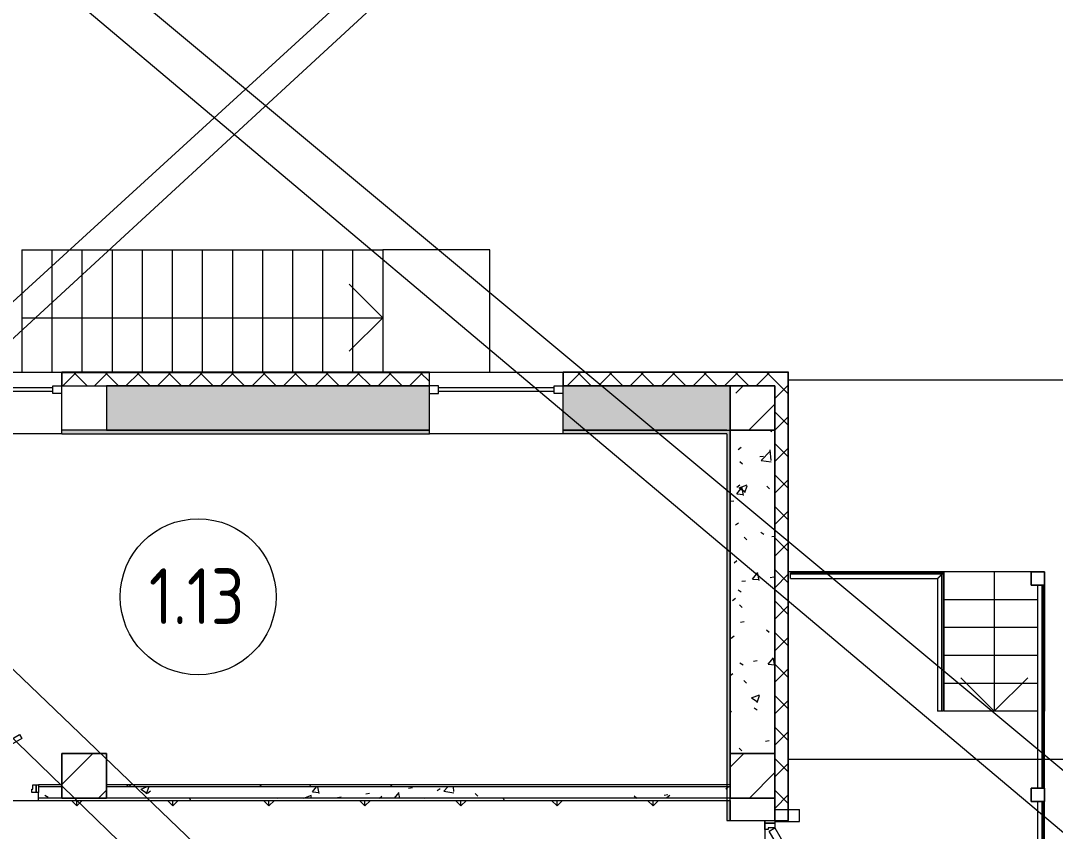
# Model space of a CAD drawing. Header units: millimetres. Extents: x -500089 to 1469082, y -290736 to 166440.
# Drawn here: x 1236384 to 1245671, y -16268 to -8995 of the extents above; entities that cross this region are included whole.
import ezdxf

# ---------------------------------------------------------------- set-up
doc = ezdxf.new("R2010")
doc.units = ezdxf.units.MM
doc.linetypes.add('ASVP_Штриховая_ш3 п1_5', pattern=[4.5, 3, -1.5])
for name, color, linetype, lineweight in [('Витраж', 7, 'Continuous', 0), ('Двери', 7, 'Continuous', 0), ('Лестницы', 7, 'Continuous', 0), ('Линии', 7, 'Continuous', 0), ('Марки помещений', 7, 'Continuous', 0), ('Несущие колонны', 7, 'Continuous', 0), ('Ограждение', 7, 'Continuous', 0), ('Панели витража', 7, 'Continuous', 0), ('Перекрытие', 7, 'Continuous', 0), ('Стены внутренние', 7, 'Continuous', 0), ('Стены несущие', 7, 'Continuous', 0), ('Стены отделка', 7, 'Continuous', 0), ('Стены штриховка', 7, 'Continuous', 0), ('Стрелки вверх', 7, 'Continuous', 0), ('экспертиза ДУ пояснения', 6, 'Continuous', 0), ('экспертиза условные обозначения', 1, 'Continuous', 0)]:
    doc.layers.add(name, color=color, linetype=linetype, lineweight=lineweight)
doc.styles.add('GOST Common_1', font='', dxfattribs={"width": 0.9, "height": 700})
doc.styles.get('GOST Common_1').set_extended_font_data('GOST Common')
pattern_1 = [(50, (0, 0), (728.7365, -63.7558), [76.2, -838.2]), (355, (0, 0), (-140.9716, 764.2276), [60.96, -670.56]), (100.451, (60.7, -5.3), (587.77, 700.4668), [64.76, -712.36]), (46.184, (0, 203.2), (1084.316, -168.171), [114.3, -1257.3]), (96.636, (90.4, 189.2), (949.61, 989.71), [97.14, -1068.54]), (351.184, (0, 203.2), (949.6206, 989.701), [91.44, -1005.84]), (21, (101.6, 152.4), (606.4579, -409.0606), [76.2, -838.2]), (326, (101.6, 152.4), (247.2083, 736.753), [60.96, -670.56]), (71.451, (152.14, 118.3), (853.6683, 327.6855), [64.76, -712.36]), (37.5, (0, 0), (12.3547, 338.2201), [33.528, -628.904, 33.528, -647.192, -673.1]), (37.5, (0, 0), (12.3547, 338.2201), [-1343.152, 33.528, -639.572]), (7.5, (0, 0), (267.2789, 400.7221), [33.528, -354.584, 33.528, -613.664, -256.54]), (7.5, (0, 0), (267.2789, 400.7221), [-1035.304, 33.528, -223.012]), (327.5, (-226.57, 0), (542.36333, -22.91534), [33.528, -220.472, 33.528, -758.952, -1051.56]), (327.5, (-226.57, 0), (542.36333, -22.91534), [-1046.48, 33.528, -1018.032]), (317.5, (-328.17, 0), (592.517, 101.7071), [33.528, -296.672, 33.528, -492.76, -746.76]), (317.5, (-328.17, 0), (592.517, 101.7071), [-856.488, 33.528, -713.232])]
pattern_2 = [(0, (0, 0), (406.4, 101.6), [6.706, -298.094, 6.706, -298.094, -1625.6]), (0, (0, 0), (406.4, 101.6), [-609.6, 6.706, -602.894, 6.706, -298.094, -711.2]), (0, (0, 0), (406.4, 101.6), [-1524, 6.706, -196.494, 6.706, -501.294]), (120, (152.4, 50.8), (-291.18818, 301.152724), [6.706, -298.094, 6.706, -298.094, -1625.6]), (120, (152.4, 50.8), (-291.18818, 301.152724), [-609.6, 6.706, -602.894, 6.706, -298.094, -711.2]), (120, (152.4, 50.8), (-291.18818, 301.152724), [-1524, 6.706, -196.494, 6.706, -501.294]), (240, (203.2, 254), (-115.21182, -402.752724), [6.706, -298.094, 6.706, -298.094, -1625.6]), (240, (203.2, 254), (-115.21182, -402.752724), [-609.6, 6.706, -602.894, 6.706, -298.094, -711.2]), (240, (203.2, 254), (-115.21182, -402.752724), [-1524, 6.706, -196.494, 6.706, -501.294])]
pattern_3 = [(45, (0, 0), (-141.42136, 141.42136), []), (135, (0, 0), (-141.42136, -141.42136), [])]
pattern_4 = [(0, (0, 0), (812.8, 203.2), [67.056, -542.544, 67.056, -542.544, -3251.2]), (0, (0, 0), (812.8, 203.2), [-1219.2, 67.056, -1152.144, 67.056, -542.544, -1422.4]), (0, (0, 0), (812.8, 203.2), [-3048, 67.056, -339.344, 67.056, -948.944]), (120, (304.8, 101.6), (-582.37636, 602.30545), [67.056, -542.544, 67.056, -542.544, -3251.2]), (120, (304.8, 101.6), (-582.37636, 602.30545), [-1219.2, 67.056, -1152.144, 67.056, -542.544, -1422.4]), (120, (304.8, 101.6), (-582.37636, 602.30545), [-3048, 67.056, -339.344, 67.056, -948.944]), (240, (406.4, 508), (-230.42364, -805.50545), [67.056, -542.544, 67.056, -542.544, -3251.2]), (240, (406.4, 508), (-230.42364, -805.50545), [-1219.2, 67.056, -1152.144, 67.056, -542.544, -1422.4]), (240, (406.4, 508), (-230.42364, -805.50545), [-3048, 67.056, -339.344, 67.056, -948.944])]

# ---------------------------------------------------------------- blocks, each defined once
blk = doc.blocks.new('ASVP_ДверьСтальная_2 полотна - Внутренняя 1070х2000h_полотна_ Г Л-2730798-З Этаж 01')
at = {"layer": 'Двери', "lineweight": 18}
for p, q in [((-157.8, 600), (-187.8, 548)), ((535, 200), (-157.8, 600)), ((-187.8, 548), (505, 148)), ((-535, 200), (-301.2, 335)), ((-271.2, 283), (-505, 148)), ((-301.2, 335), (-271.2, 283)), ((-600, 200), (-575, 200)), ((-600, 110), (-600, 200)), ((-575, 200), (-535, 200)), ((-575, 110), (-575, 200)), ((-575, 200), (-575, 110)), ((-505, 148), (-535, 200)), ((-535, 200), (-535, 140)), ((505, 148), (535, 200)), ((575, 200), (535, 200)), ((535, 200), (535, 140)), ((575, 110), (575, 200)), ((600, 200), (575, 200)), ((575, 200), (575, 110)), ((600, 110), (600, 200)), ((-575, 110), (-600, 110)), ((-519, 110), (-575, 110)), ((-535, 140), (-519, 140)), ((-519, 140), (-519, 110)), ((535, 140), (519, 140)), ((519, 140), (519, 110)), ((519, 110), (575, 110)), ((575, 110), (600, 110))]:
    blk.add_line(p, q, dxfattribs=at)
blk = doc.blocks.new('ADSK_КолоннаЖБ_Прямоугольная - 400x400 мм-V197-З Этаж 01')
at = {"layer": 'Несущие колонны'}
h = blk.add_hatch(dxfattribs=at)
h.set_pattern_fill('FP_205', color=256, style=0, pattern_type=2)
h.set_pattern_definition([(45, (-81000, -61100), (-449.013, 449.013), []), (45, (-80551, -61100), (-449.013, 449.013), [793.75, -158.75, 6.706, -152.044])])
h.paths.add_polyline_path([(200, -200), (200, 200), (-200, 200), (-200, -200), (-165.1, -200)], flags=0)
at = {"layer": 'Несущие колонны', "lineweight": 18}
for p, q in [((-200, -200), (-200, 200)), ((-200, 200), (200, 200)), ((200, 200), (-200, 200)), ((-200, 200), (-200, -200)), ((200, 200), (200, -200)), ((200, -200), (200, 200)), ((200, -200), (-200, -200)), ((-200, -200), (200, -200))]:
    blk.add_line(p, q, dxfattribs=at)
blk = doc.blocks.new('ADSK_КолоннаЖБ_Прямоугольная - 400x400 мм-V198-З Этаж 01')
at = {"layer": 'Несущие колонны', "lineweight": 18}
for p, q in [((-200, 200), (200, 200)), ((-200, -200), (-200, 200)), ((200, 200), (200, -200)), ((200, -200), (-200, -200))]:
    blk.add_line(p, q, dxfattribs=at)
blk = doc.blocks.new('ADSK_КолоннаЖБ_Прямоугольная - 400x400 мм-V199-З Этаж 01')
at = {"layer": 'Несущие колонны'}
h = blk.add_hatch(dxfattribs=at)
h.set_pattern_fill('FP_206', color=256, style=0, pattern_type=2)
h.set_pattern_definition([(45, (-75000, -57800), (-449.013, 449.013), []), (45, (-74551, -57800), (-449.013, 449.013), [793.75, -158.75, 6.706, -152.044])])
h.paths.add_polyline_path([(-200, -200), (200, -200), (200, 200), (-200, 200), (-200, 25)], flags=0)
at = {"layer": 'Несущие колонны', "lineweight": 18}
for p, q in [((-200, -200), (-200, 200)), ((-200, 200), (200, 200)), ((200, 200), (-200, 200)), ((-200, 200), (-200, -200)), ((200, 200), (200, -200)), ((200, -200), (200, 200)), ((200, -200), (-200, -200)), ((-200, -200), (200, -200))]:
    blk.add_line(p, q, dxfattribs=at)
blk = doc.blocks.new('ADSK_КолоннаЖБ_Прямоугольная - 400x400 мм-V200-З Этаж 01')
at = {"layer": 'Несущие колонны'}
h = blk.add_hatch(dxfattribs=at)
h.set_pattern_fill('FP_207', color=256, style=0, pattern_type=2)
h.set_pattern_definition([(45, (-81000, -57800), (-449.013, 449.013), []), (45, (-80551, -57800), (-449.013, 449.013), [793.75, -158.75, 6.706, -152.044])])
h.paths.add_polyline_path([(-200, -200), (200, -200), (200, 200), (-200, 200), (-200, 3.8)], flags=0)
at = {"layer": 'Несущие колонны', "lineweight": 18}
for p, q in [((-200, -200), (-200, 200)), ((-200, 200), (200, 200)), ((200, 200), (-200, 200)), ((-200, 200), (-200, -200)), ((200, 200), (200, -200)), ((200, -200), (200, 200)), ((200, -200), (-200, -200)), ((-200, -200), (200, -200))]:
    blk.add_line(p, q, dxfattribs=at)
blk = doc.blocks.new('Ограждение - Ограждение-2618082-З Этаж 01')
at = {"layer": 'Ограждение'}
for p, q in [((77012.5, 9022.5), (75640, 9022.5)), ((75640, 9009.7), (75640, 9022.5)), ((77000, 9010), (75640, 9010)), ((75640, 8970), (75640, 9010)), ((77000, 7780), (77000, 9010)), ((77012.5, 7780), (77012.5, 9022.5)), ((75640, 8970), (76960, 8970)), ((76960, 8970), (76960, 7780)), ((77000, 7780), (76960, 7780)), ((77012.5, 7780), (76999.7, 7780))]:
    blk.add_line(p, q, dxfattribs=at)
for points, knots in [([(76960, 8970), (76960, 8970), (76960.3, 8970.3), (76961.5, 8971.5), (76962.6, 8972.6), (76963.8, 8973.8), (76965, 8975), (76966.1, 8976.1), (76967.8, 8977.8), (76969.6, 8979.6), (76971.1, 8981.1), (76972.3, 8982.3), (76973.6, 8983.6), (76974.8, 8984.8), (76976.1, 8986.1), (76977.4, 8987.4), (76978.7, 8988.7), (76980, 8990), (76981.3, 8991.3), (76982.6, 8992.6), (76983.9, 8993.9), (76985.2, 8995.2), (76986.4, 8996.4), (76987.7, 8997.7), (76988.9, 8998.9), (76990, 9000), (76991.1, 9001.1), (76992.5, 9002.5), (76993.9, 9003.9), (76995, 9005), (76996.2, 9006.2), (76997.4, 9007.4), (76998.5, 9008.5), (76999.7, 9009.7), (77000, 9010), (77000, 9010)], [0, 0, 0, 0, 0.083333, 0.125, 0.166667, 0.208333, 0.229167, 0.25, 0.291667, 0.333333, 0.354167, 0.375, 0.395833, 0.416667, 0.4375, 0.458333, 0.479167, 0.5, 0.520833, 0.541667, 0.5625, 0.583333, 0.604167, 0.625, 0.645833, 0.666667, 0.6875, 0.708333, 0.75, 0.770833, 0.791667, 0.833333, 0.875, 0.916667, 1, 1, 1, 1]), ([(76999.7, 9009.7), (76999.9, 9009.9), (77000.4, 9010.4), (77001.1, 9011.1), (77001.7, 9011.7), (77002.1, 9012.1), (77002.6, 9012.6), (77003.1, 9013.1), (77003.5, 9013.5), (77004, 9014), (77004.5, 9014.5), (77005, 9015), (77005.5, 9015.5), (77006, 9016), (77006.5, 9016.5), (77006.9, 9016.9), (77007.4, 9017.4), (77007.9, 9017.9), (77008.3, 9018.3), (77008.8, 9018.8), (77009.2, 9019.2), (77009.7, 9019.7), (77010.2, 9020.2), (77010.6, 9020.6), (77011.1, 9021.1), (77011.5, 9021.5), (77011.9, 9021.9), (77012.4, 9022.4), (77012.5, 9022.5), (77012.5, 9022.5)], [0.25, 0.25, 0.25, 0.25, 0.2916667, 0.3333333, 0.3541667, 0.375, 0.3958333, 0.4166667, 0.4375, 0.4583333, 0.4791667, 0.5, 0.5208333, 0.5416667, 0.5625, 0.5833333, 0.6041667, 0.625, 0.6458333, 0.6666667, 0.6875, 0.7083333, 0.75, 0.7708333, 0.7916667, 0.8333333, 0.875, 0.9166667, 1, 1, 1, 1])]:
    blk.add_open_spline(points, degree=3, knots=knots, dxfattribs=at)
blk = doc.blocks.new('Ограждение - Ограждение-2618354-З Этаж 01')
at = {"layer": 'Ограждение'}
for p, q in [((77860, 7780), (77860, 8910)), ((77900, 7780), (77900, 8910)), ((77912.5, 7780), (77912.5, 8910)), ((77860, 7090), (77860, 7780)), ((77900, 7090), (77900, 7780)), ((77912.5, 7090), (77912.5, 7780)), ((77860, 5150), (77860, 6970)), ((77900, 5150), (77900, 6970)), ((77912.5, 5150), (77912.5, 6970))]:
    blk.add_line(p, q, dxfattribs=at)
blk = doc.blocks.new('Системная панель - ASVP_Cтеклопакет Двухкамерный_36 мм-2673981-З Этаж 01')
at = {"layer": 'Панели витража', "lineweight": 18}
for p, q in [((-520, 18), (520, 18)), ((-520, -18), (-520, 18)), ((520, -18), (520, 18)), ((520, -18), (-520, -18))]:
    blk.add_line(p, q, dxfattribs=at)
blk = doc.blocks.new('Прямоугольный импост - 80х70 мм Белый-V238-З Этаж 01')
at = {"layer": 'Витраж', "lineweight": 18}
for p, q in [((0, 35), (-80, 35)), ((-80, 35), (-80, -35)), ((0, 35), (0, -35)), ((-80, -35), (0, -35))]:
    blk.add_line(p, q, dxfattribs=at)
blk = doc.blocks.new('Системная панель - ASVP_Cтеклопакет Двухкамерный_36 мм-2675283-З Этаж 01')
at = {"layer": 'Панели витража', "lineweight": 18}
for p, q in [((-520, 18), (520, 18)), ((-520, -18), (-520, 18)), ((520, -18), (520, 18)), ((520, -18), (-520, -18))]:
    blk.add_line(p, q, dxfattribs=at)
blk = doc.blocks.new('Прямоугольный импост - 80х70 мм Белый-2744752-З Этаж 01')
at = {"layer": 'Витраж', "lineweight": 18}
for p, q in [((0, 35), (-80, 35)), ((-80, 35), (-80, -35)), ((0, 35), (0, -35)), ((-80, -35), (0, -35))]:
    blk.add_line(p, q, dxfattribs=at)
blk = doc.blocks.new('Прямоугольный импост - 80х70 мм Белый-2744769-З Этаж 01')
at = {"layer": 'Витраж', "lineweight": 18}
for p, q in [((0, 35), (-80, 35)), ((-80, 35), (-80, -35)), ((0, 35), (0, -35)), ((-80, -35), (0, -35))]:
    blk.add_line(p, q, dxfattribs=at)
blk = doc.blocks.new('ADSK_КолоннаЖБ_Прямоугольная - 120x120 мм-2689338-З Этаж 01')
at = {"layer": 'Несущие колонны', "lineweight": 18}
for p, q in [((-60, -60), (-60, 60)), ((-60, 60), (60, 60)), ((60, 60), (-60, 60)), ((-60, 60), (-60, -60)), ((60, 60), (60, -60)), ((60, -60), (60, 60)), ((60, -60), (-60, -60)), ((-60, -60), (60, -60))]:
    blk.add_line(p, q, dxfattribs=at)
blk = doc.blocks.new('ADSK_КолоннаЖБ_Прямоугольная - 120x120 мм-2689317-З Этаж 01')
at = {"layer": 'Несущие колонны', "lineweight": 18}
for p, q in [((-60, -60), (-60, 60)), ((-60, 60), (60, 60)), ((60, 60), (-60, 60)), ((-60, 60), (-60, -60)), ((60, 60), (60, -60)), ((60, -60), (60, 60)), ((60, -60), (-60, -60)), ((-60, -60), (60, -60))]:
    blk.add_line(p, q, dxfattribs=at)
blk = doc.blocks.new('Прямоугольный импост - 1х120 мм _наружный откос_ Белый-V251-З Этаж 01')
at = {"layer": 'Витраж'}
for p, q in [((128201, 61300), (128201, 61420)), ((129399, 61420), (128201, 61420)), ((129399, 61420), (129399, 61300))]:
    blk.add_line(p, q, dxfattribs=at)
blk = doc.blocks.new('Прямоугольный импост - 1х120 мм _наружный откос_ Красный-2750994-З Этаж 01')
at = {"layer": 'Витраж', "lineweight": 18}
for p, q in [((0, 0), (-1, 0)), ((-1, 0), (-1, -120)), ((0, 0), (0, -120)), ((-1, -120), (0, -120))]:
    blk.add_line(p, q, dxfattribs=at)
blk = doc.blocks.new('ASVP_ДверьДеревянная_1 полотно - Входная_внутр_ 900х2000h_полотно_ Г Пр-2761213-З Этаж 01')
at = {"layer": 'Двери', "lineweight": 18}
for p, q in [((-450, 70), (329.4, 520)), ((349.4, 485.4), (-430, 35.4)), ((329.4, 520), (349.4, 485.4)), ((-500, 70), (-480, 70)), ((-500, 0), (-500, 70)), ((-480, 0), (-500, 0)), ((-480, 70), (-450, 70)), ((-480, 0), (-480, 70)), ((-480, 70), (-480, 0)), ((-440, 0), (-480, 0)), ((-430, 35.4), (-450, 70)), ((-450, 70), (-450, 30)), ((-450, 30), (-440, 30)), ((-440, 30), (-440, 0)), ((440, 30), (450, 30)), ((440, 0), (440, 30)), ((480, 0), (440, 0)), ((450, 70), (480, 70)), ((450, 30), (450, 70)), ((480, 70), (480, 0)), ((480, 70), (500, 70)), ((480, 0), (480, 70)), ((500, 0), (480, 0)), ((500, 70), (500, 0))]:
    blk.add_line(p, q, dxfattribs=at)
blk = doc.blocks.new('АР_СОШ_Верзилово_Сущ_Здание_rvt-2-З Этаж 01')
at = {"layer": 'Стены штриховка', "lineweight": 9}
h = blk.add_hatch(dxfattribs=at)
h.set_pattern_fill('FP_32', color=256, style=0, pattern_type=2)
h.set_pattern_definition(pattern_3)
h.paths.add_polyline_path([(105800, 61300), (105800, 61420), (105400, 61420), (105400, 61300)], flags=0)
h.paths.add_polyline_path([(120556.3, 61300), (121300, 61300), (121300, 61420), (120400, 61420), (120400, 61300), (120410, 61300)], flags=0)
h.paths.add_polyline_path([(130854.3, 61300), (131420, 61300), (131420, 61420), (129400, 61420), (129400, 61300), (129452, 61300)], flags=0)
h.paths.add_polyline_path([(116300, 61300), (116300, 61420), (116110, 61420), (116110, 61300)], flags=0)
h.paths.add_polyline_path([(123700, 61300), (123700, 61420), (122800, 61420), (122800, 61300), (123340, 61300)], flags=0)
h.paths.add_polyline_path([(124900, 61300), (128200, 61300), (128200, 61420), (124900, 61420)], flags=0)
h = blk.add_hatch(dxfattribs=at)
h.set_pattern_fill('FP_31', color=256, style=0, pattern_type=2)
h.set_pattern_definition(pattern_1)
h.paths.add_polyline_path([(129400, 60900), (130900, 60900), (130900, 61300), (129400, 61300)], flags=0)
h.paths.add_polyline_path([(122800, 60900), (123700, 60900), (123700, 61300), (122800, 61300), (122800, 61163.6)], flags=0)
h.paths.add_polyline_path([(121300, 60900), (121300, 61300), (120800, 61300), (120800, 60900), (121050, 60900)], flags=0)
h.paths.add_polyline_path([(128200, 60900), (128200, 61300), (125300, 61300), (125300, 60900)], flags=0)
h.paths.add_polyline_path([(96400, 60900), (96400, 61300), (96300, 61300), (96300, 60900)], flags=0)
h = blk.add_hatch(dxfattribs=at)
h.set_pattern_fill('FP_32', color=256, style=0, pattern_type=2)
h.set_pattern_definition(pattern_3)
h.paths.add_polyline_path([(131304.4, 50280), (131420, 50280), (131420, 50550), (131300, 50550), (131300, 50280)], flags=0)
h.paths.add_polyline_path([(131300, 50800), (131420, 50800), (131420, 55360), (131300, 55360), (131300, 50906.7)], flags=0)
h.paths.add_polyline_path([(131300, 55610), (131420, 55610), (131420, 56200), (131300, 56200), (131300, 55630)], flags=0)
h.paths.add_polyline_path([(131420, 57400), (131420, 61300), (131300, 61300), (131300, 57400)], flags=0)
h = blk.add_hatch(dxfattribs=at)
h.set_pattern_fill('FP_33', color=256, style=0, pattern_type=2)
h.set_pattern_definition(pattern_2)
h.paths.add_polyline_path([(130870, 60870), (130870, 60900), (129400, 60900), (129400, 60870), (130216, 60870)], flags=0)
h.paths.add_polyline_path([(120910, 60870), (120910, 60900), (120400, 60900), (120400, 60870), (120902.3, 60870)], flags=0)
h.paths.add_polyline_path([(121050, 60870), (121300, 60870), (121300, 60900), (121050, 60900), (121050, 60891.7)], flags=0)
h.paths.add_polyline_path([(122800, 60870), (123050, 60870), (123050, 60900), (122800, 60900)], flags=0)
h.paths.add_polyline_path([(125300, 60870), (128200, 60870), (128200, 60900), (124900, 60900), (124900, 60870), (125004.2, 60870)], flags=0)
h.paths.add_polyline_path([(123190, 60870), (123700, 60870), (123700, 60900), (123190, 60900), (123190, 60878.4)], flags=0)
h.paths.add_polyline_path([(116040, 60870), (116300, 60870), (116300, 60900), (116040, 60900)], flags=0)
h = blk.add_hatch(dxfattribs=at)
h.set_pattern_fill('FP_33', color=256, style=0, pattern_type=2)
h.set_pattern_definition(pattern_2)
h.paths.add_polyline_path([(130870, 50830), (130900, 50830), (130900, 55460), (130870, 55460), (130870, 52531.2)], flags=0)
h.paths.add_polyline_path([(130870, 55560), (130900, 55560), (130900, 56200), (130870, 56200), (130870, 55580)], flags=0)
h.paths.add_polyline_path([(130870, 57400), (130900, 57400), (130898.4, 57580), (130870, 57580)], flags=0)
h.paths.add_polyline_path([(130897.2, 57720), (130900, 57720), (130900, 60900), (130870, 60900), (130870, 57720)], flags=0)
h = blk.add_hatch(dxfattribs=at)
h.set_pattern_fill('FP_31', color=256, style=0, pattern_type=2)
h.set_pattern_definition(pattern_1)
h.paths.add_polyline_path([(131300, 50800), (131300, 56200), (130900, 56200), (130900, 50800), (131285.3, 50800)], flags=0)
h.paths.add_polyline_path([(131043.1, 57400), (131300, 57400), (131300, 57600), (130900, 57600), (130900, 57400)], flags=0)
h.paths.add_polyline_path([(131231.4, 58000), (131300, 58000), (131300, 60900), (130900, 60900), (130900, 58000), (131021.1, 58000)], flags=0)
h = blk.add_hatch(dxfattribs=at)
h.set_pattern_fill('FP_174', color=256, style=0, pattern_type=2)
h.set_pattern_definition(pattern_4)
h.paths.add_polyline_path([(116540, 57700), (116540, 57720), (116300, 57720), (116300, 57700)], flags=0)
h.paths.add_polyline_path([(117540, 57700), (120400, 57700), (120400, 57720), (117540, 57720)], flags=0)
h.paths.add_polyline_path([(130900, 57700), (130900, 57720), (125300, 57720), (125300, 57700), (129452, 57700)], flags=0)
h.paths.add_polyline_path([(121315, 57700), (121315, 57720), (121030, 57720), (121030, 57700), (121050, 57700)], flags=0)
h.paths.add_polyline_path([(123170, 57700), (123690, 57700), (123690, 57720), (123170, 57720)], flags=0)
h.paths.add_polyline_path([(120800, 57700), (120930, 57700), (120930, 57720), (120800, 57719.3)], flags=0)
h.paths.add_polyline_path([(123070, 57700), (123070, 57720), (122785, 57720), (122785, 57700), (123050, 57700)], flags=0)
h.paths.add_polyline_path([(124900, 57700), (124900, 57720), (124690, 57720), (124690, 57700)], flags=0)
h = blk.add_hatch(dxfattribs=at)
h.set_pattern_fill('FP_31', color=256, style=0, pattern_type=2)
h.set_pattern_definition(pattern_1)
h.paths.add_polyline_path([(123641.3, 57600), (123690, 57600), (123690, 57700), (122785, 57700), (122785, 57600), (123484.3, 57600)], flags=0)
h.paths.add_polyline_path([(130900, 57600), (130900, 57700), (125300, 57700), (125300, 57600), (129452, 57600)], flags=0)
h.paths.add_polyline_path([(120800, 57600), (121315, 57600), (121315, 57700), (120800, 57700), (120800, 57650)], flags=0)
h.paths.add_polyline_path([(120400, 57600), (120400, 57700), (117540, 57700), (117540, 57600), (119860.6, 57600)], flags=0)
h.paths.add_polyline_path([(124690, 57600), (124900, 57600), (124900, 57700), (124690, 57700), (124690, 57650)], flags=0)
h.paths.add_polyline_path([(116300, 57600), (116540, 57600), (116540, 57700), (116300, 57700), (116300, 57648)], flags=0)
h = blk.add_hatch(dxfattribs=at)
h.set_pattern_fill('FP_174', color=256, style=0, pattern_type=2)
h.set_pattern_definition(pattern_4)
h.paths.add_polyline_path([(124900, 57580), (130900, 57580), (130900, 57600), (124690, 57600), (124690, 57580)], flags=0)
h.paths.add_polyline_path([(119710, 57580), (121315, 57580), (121315, 57600), (117540, 57600), (117540, 57580)], flags=0)
h.paths.add_polyline_path([(116040, 57580), (116540, 57580), (116540, 57600), (116040, 57600)], flags=0)
h.paths.add_polyline_path([(123444.2, 57580), (123690, 57580), (123690, 57600), (122785, 57600), (122785, 57580), (123170, 57580)], flags=0)
at = {"layer": 'Лестницы'}
for p, q in [((124540, 62520), (124540, 61420)), ((124540, 62520), (124810, 62520)), ((124540, 62520), (124540, 61420)), ((124810, 62520), (125080, 62520)), ((124810, 62520), (124810, 61420)), ((124810, 62520), (124810, 61420)), ((125080, 62520), (125350, 62520)), ((125080, 62520), (125080, 61420)), ((125080, 62520), (125080, 61420)), ((125350, 62520), (125620, 62520)), ((125350, 62520), (125350, 61420)), ((125350, 62520), (125350, 61420)), ((125620, 62520), (125890, 62520)), ((125620, 62520), (125620, 61420)), ((125620, 62520), (125620, 61420)), ((125890, 62520), (126160, 62520)), ((125890, 62520), (125890, 61420)), ((125890, 62520), (125890, 61420)), ((126160, 62520), (126430, 62520)), ((126160, 62520), (126160, 61420)), ((126160, 62520), (126160, 61420)), ((126430, 62520), (126700, 62520)), ((126430, 62520), (126430, 61420)), ((126430, 62520), (126430, 61420)), ((126700, 62520), (126970, 62520)), ((126700, 62520), (126700, 61420)), ((126700, 62520), (126700, 61420)), ((126970, 62520), (127240, 62520)), ((126970, 62520), (126970, 61420)), ((126970, 62520), (126970, 61420)), ((127240, 62520), (127510, 62520)), ((127240, 62520), (127240, 61420)), ((127240, 62520), (127240, 61420)), ((127510, 62520), (127780, 62520)), ((127510, 62520), (127510, 61420)), ((127510, 62520), (127510, 61420)), ((128740, 62520), (127780, 62520)), ((127780, 62520), (127780, 61420)), ((127780, 62520), (127780, 61420)), ((128740, 61420), (128740, 62520)), ((133600, 59630), (132820, 59630)), ((133600, 59630), (132820, 59630)), ((133720, 59510), (133720, 59380)), ((133660, 59380), (132820, 59380)), ((133660, 59380), (132820, 59380)), ((133720, 59380), (133712.5, 59380)), ((133720, 59380), (133712.5, 59380)), ((133720, 59380), (133720, 59130)), ((133660, 59130), (132820, 59130)), ((133660, 59130), (132820, 59130)), ((133720, 59130), (133712.5, 59130)), ((133720, 59130), (133712.5, 59130)), ((133720, 59130), (133720, 58880)), ((133660, 58880), (132820, 58880)), ((133660, 58880), (132820, 58880)), ((133720, 58880), (133712.5, 58880)), ((133720, 58880), (133712.5, 58880)), ((133720, 58880), (133720, 58630)), ((133660, 58630), (132820, 58630)), ((133660, 58630), (132820, 58630)), ((133720, 58630), (133712.5, 58630)), ((133720, 58630), (133712.5, 58630)), ((133720, 58630), (133720, 58380)), ((133660, 58380), (132820, 58380)), ((133720, 58380), (133712.5, 58380))]:
    blk.add_line(p, q, dxfattribs=at)
at = {"layer": 'Перекрытие'}
for p, q in [((132820, 59630), (131420, 59630)), ((132820, 58380), (132820, 59630)), ((133660, 58380), (132820, 58380)), ((133720, 58380), (133712.5, 58380)), ((133720, 57690), (133720, 58380)), ((133720, 55750), (133720, 57570))]:
    blk.add_line(p, q, dxfattribs=at)
at = {"layer": 'Стены внутренние'}
for p, q in [((123700, 61421), (124900, 61421)), ((124900, 61421), (124900, 61420)), ((128200, 61421), (129400, 61421)), ((128200, 61421), (128200, 61420)), ((129400, 61421), (129400, 61420)), ((124900, 60870), (123700, 60870)), ((129400, 60870), (128200, 60870))]:
    blk.add_line(p, q, dxfattribs=at)
at = {"layer": 'Стены несущие'}
for p, q in [((128200, 61421), (124900, 61421)), ((124900, 61420), (124900, 61421)), ((128200, 61420), (124900, 61420)), ((128200, 61420), (128200, 61421)), ((131421, 61421), (129400, 61421)), ((129400, 61420), (129400, 61421)), ((131420, 61420), (129400, 61420)), ((131420, 61420), (131420, 57400)), ((131421, 61420), (131421, 61421)), ((131421, 57400), (131421, 61420)), ((128200, 61300), (125300, 61300)), ((125300, 61300), (128200, 61300)), ((128200, 60900), (128200, 61300)), ((129400, 60900), (129400, 61300)), ((130900, 61300), (129400, 61300)), ((129400, 61300), (130900, 61300)), ((125300, 60900), (128200, 60900)), ((128200, 60900), (125300, 60900)), ((129400, 60900), (130870, 60900)), ((130870, 60900), (129400, 60900)), ((130870, 60900), (130900, 60900)), ((130900, 60900), (130900, 58000)), ((130900, 58000), (130900, 60900)), ((131300, 58000), (131300, 60900)), ((131300, 60900), (131300, 58000)), ((124900, 57700), (124690, 57700)), ((130900, 57700), (125300, 57700)), ((124690, 57600), (124690, 57650)), ((124900, 57600), (124690, 57600)), ((130900, 57600), (125300, 57600)), ((130900, 57400), (130900, 57600)), ((130900, 57580), (130900, 57600)), ((131300, 57400), (131300, 57600)), ((131300, 57600), (131300, 57400)), ((130900, 57580), (130900, 57400)), ((131300, 57499), (131300, 57400)), ((131300, 57499), (131520, 57499)), ((131520, 57390), (131520, 57499)), ((130900, 57400), (131210, 57400)), ((131420, 57400), (131421, 57400)), ((131300, 57390), (131520, 57390))]:
    blk.add_line(p, q, dxfattribs=at)
at = {"layer": 'Стены отделка', "lineweight": 9}
for p, q in [((124900, 61420), (128200, 61420)), ((124900, 61300), (124900, 61420)), ((128200, 61300), (128200, 61420)), ((131420, 61420), (129400, 61420)), ((129400, 61300), (129400, 61420)), ((131420, 61300), (131420, 61420)), ((131420, 57400), (131420, 61300)), ((124900, 60870), (124900, 60900)), ((124900, 60870), (128200, 60870)), ((128200, 60870), (128200, 60900)), ((129400, 60870), (129400, 60900)), ((130870, 60870), (129400, 60870)), ((130870, 60900), (130900, 60900)), ((130870, 60870), (130870, 57400)), ((124900, 57720), (124690, 57720)), ((130900, 57720), (125300, 57720)), ((124690, 57580), (124690, 57600)), ((124690, 57580), (130900, 57580)), ((130870, 57400), (130900, 57400)), ((131300, 57400), (131420, 57400))]:
    blk.add_line(p, q, dxfattribs=at)
at = {"color": 8, "lineweight": 9, "true_color": 0x7f7f7f}
for name, p in [('Прямоугольный импост - 1х120 мм _наружный откос_ Белый-V251-З Этаж 01', (-4500, 0)), ('Прямоугольный импост - 1х120 мм _наружный откос_ Белый-V251-З Этаж 01', (0, 0)), ('ADSK_КолоннаЖБ_Прямоугольная - 400x400 мм-V198-З Этаж 01', (125100, 61100)), ('ADSK_КолоннаЖБ_Прямоугольная - 400x400 мм-V200-З Этаж 01', (131100, 61100)), ('Системная панель - ASVP_Cтеклопакет Двухкамерный_36 мм-2673981-З Этаж 01', (124300, 61265)), ('Системная панель - ASVP_Cтеклопакет Двухкамерный_36 мм-2675283-З Этаж 01', (128800, 61265)), ('ADSK_КолоннаЖБ_Прямоугольная - 120x120 мм-2689338-З Этаж 01', (133660, 59570)), ('Ограждение - Ограждение-2618082-З Этаж 01', (55800, 50600)), ('Ограждение - Ограждение-2618354-З Этаж 01', (55800, 50600)), ('ASVP_ДверьДеревянная_1 полотно - Входная_внутр_ 900х2000h_полотно_ Г Пр-2761213-З Этаж 01', (124190, 57650)), ('ADSK_КолоннаЖБ_Прямоугольная - 400x400 мм-V197-З Этаж 01', (125100, 57800)), ('ADSK_КолоннаЖБ_Прямоугольная - 400x400 мм-V199-З Этаж 01', (131100, 57800)), ('ADSK_КолоннаЖБ_Прямоугольная - 120x120 мм-2689317-З Этаж 01', (133660, 57630))]:
    blk.add_blockref(name, p, dxfattribs=at)
at = {"color": 8, "lineweight": 9, "true_color": 0x7f7f7f, "extrusion": (0, 0, -1), "rotation": 180}
for name, p in [('Прямоугольный импост - 1х120 мм _наружный откос_ Красный-2750994-З Этаж 01', (-124900, 61300)), ('Прямоугольный импост - 80х70 мм Белый-V238-З Этаж 01', (-124900, 61265)), ('Прямоугольный импост - 80х70 мм Белый-2744752-З Этаж 01', (-129400, 61265))]:
    blk.add_blockref(name, p, dxfattribs=at)
at = {"color": 8, "lineweight": 9, "true_color": 0x7f7f7f}
for name, p, rotation in [('Прямоугольный импост - 80х70 мм Белый-2744769-З Этаж 01', (128200, 61265), 180), ('ASVP_ДверьСтальная_2 полотна - Внутренняя 1070х2000h_полотна_ Г Л-2730798-З Этаж 01', (131100, 56800), 270)]:
    blk.add_blockref(name, p, dxfattribs=dict(at, rotation=rotation))
blk = doc.blocks.new('ASVP_Марка_Помещение_ОдноЗначение - Номер-684784-З Этаж 01')
at = {"layer": 'Марки помещений'}
blk.add_circle((0, 0), 3.5, dxfattribs=at)

msp = doc.modelspace()

# ---------------------------------------------------------------- hatches: boundary and pattern name
at = {"layer": 'экспертиза условные обозначения', "lineweight": 0}
h = msp.add_hatch(dxfattribs=at)
h.set_pattern_fill('GRASS', color=3, scale=24)
h.set_pattern_definition([(90, (-249381.06, -328983.7), (-431.05229, 431.05229), [114.3, -747.80459]), (45, (-249381.06, -328983.7), (-431.0523, 431.0523), [114.3, -495.3]), (135, (-249381.06, -328983.7), (-431.0523, -431.0523), [114.3, -495.3])])
h.paths.add_polyline_path([(1227873.585, -16230.488), (1227873.585, -15970.488), (1227893.585, -15970.488), (1227893.585, -15990.488), (1242723.585, -15990.488), (1242723.585, -16170.488), (1243063.585, -16170.488), (1243063.585, -17370.488), (1242723.585, -17370.488), (1242723.585, -17990.488), (1227893.585, -17990.488), (1227893.585, -18010.488), (1227873.585, -18010.488)])

# ---------------------------------------------------------------- linework, layer by layer
at = {"layer": 'Линии', "linetype": 'ASVP_Штриховая_ш3 п1_5'}
for p, q in [((1275153.585, -12220.488), (1243273.585, -12220.488)), ((1243273.585, -15620.488), (1260703.585, -15620.488))]:
    msp.add_line(p, q, dxfattribs=at)
at = {"layer": 'Стрелки вверх'}
for p, q in [((1239633.585, -11660.488), (1239333.585, -11360.488)), ((1236393.585, -11660.488), (1236663.585, -11660.488)), ((1236663.585, -11660.488), (1236933.585, -11660.488)), ((1236933.585, -11660.488), (1237203.585, -11660.488)), ((1237203.585, -11660.488), (1237473.585, -11660.488)), ((1237473.585, -11660.488), (1237743.585, -11660.488)), ((1237743.585, -11660.488), (1238013.585, -11660.488)), ((1238013.585, -11660.488), (1238283.585, -11660.488)), ((1238283.585, -11660.488), (1238553.585, -11660.488)), ((1238553.585, -11660.488), (1238823.585, -11660.488)), ((1238823.585, -11660.488), (1239093.585, -11660.488)), ((1239093.585, -11660.488), (1239363.585, -11660.488)), ((1239633.585, -11660.488), (1239333.585, -11960.488)), ((1239363.585, -11660.488), (1239633.585, -11660.488)), ((1245123.585, -13940.488), (1245123.585, -14190.488)), ((1245123.585, -14190.488), (1245123.585, -14440.488)), ((1245123.585, -14440.488), (1245123.585, -14690.488)), ((1245123.585, -14690.488), (1245123.585, -14940.488)), ((1245123.585, -15190.488), (1244823.585, -14890.488)), ((1245123.585, -15190.488), (1245423.585, -14890.488)), ((1245123.585, -14940.488), (1245123.585, -15190.488))]:
    msp.add_line(p, q, dxfattribs=at)
at = {"layer": 'экспертиза ДУ пояснения'}
for p, q in [((1169527.42, -72584.253), (1283545.83, 31674.308)), ((1283545.83, 31674.308), (1170451.223, -72536.169))]:
    msp.add_line(p, q, dxfattribs=at)
at = {"layer": 'экспертиза ДУ пояснения', "elevation": 0}
for points in [[(1181121.762, 38102.252), (1278067.643, -43479.212)], [(1278941.469, -43377.144), (1181121.762, 38102.252)], [(1181121.762, 38102.252), (1264778.06, -43044.918)], [(1265651.886, -42942.85), (1181121.762, 38102.252)]]:
    msp.add_lwpolyline(points, dxfattribs=at)
at = {"layer": 'экспертиза условные обозначения', "color": 3, "lineweight": 0}
msp.add_lwpolyline([(1227873.585, -16230.488), (1227873.585, -15970.488), (1227893.585, -15970.488), (1227893.585, -15990.488), (1242723.585, -15990.488), (1242723.585, -16170.488), (1243063.585, -16170.488), (1243063.585, -17370.488), (1242723.585, -17370.488), (1242723.585, -17990.488), (1227893.585, -17990.488), (1227893.585, -18010.488), (1227873.585, -18010.488), (1227873.585, -16230.488)], dxfattribs=at)

# ---------------------------------------------------------------- block references
msp.add_blockref('АР_СОШ_Верзилово_Сущ_Здание_rvt-2-З Этаж 01', (1111853.585, -73570.488))
at = {"layer": 'Марки помещений', "xscale": 199.9999999999999, "yscale": 199.9999999999999, "zscale": 199.9999999999999}
msp.add_blockref('ASVP_Марка_Помещение_ОдноЗначение - Номер-684784-З Этаж 01', (1237976.688, -14163.986), dxfattribs=at)

# ---------------------------------------------------------------- texts
at = {"layer": 'Марки помещений', "insert": (1237534.774, -13908.536), "char_height": 500, "width": 1096.7085, "attachment_point": 1, "style": 'GOST Common_1'}
msp.add_mtext('1.13', dxfattribs=at)

doc.saveas('drawing.dxf')
